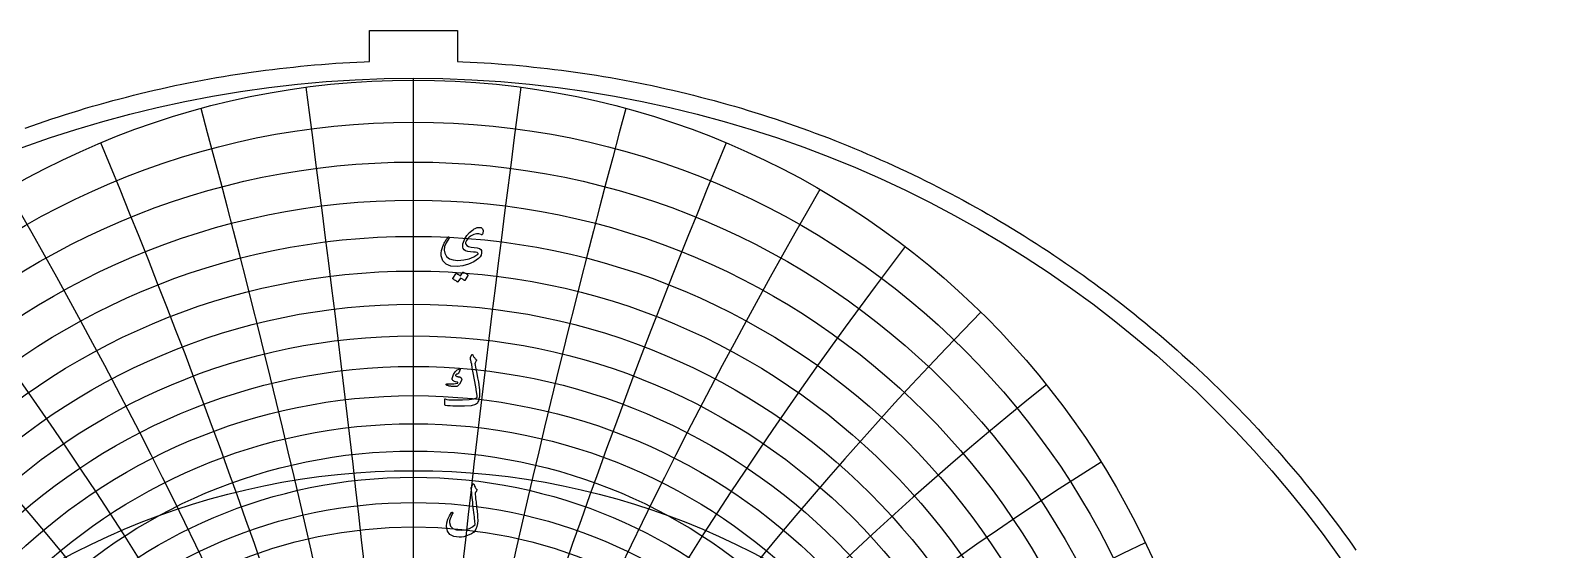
# Model space of a CAD drawing. Header units: millimetres. Extents: x -128 to 128, y -128 to 131.
# Drawn here: x -42.5 to 126, y 73.7 to 131.3 of the extents above; entities that cross this region are included whole.
import ezdxf

# ---------------------------------------------------------------- set-up
doc = ezdxf.new("R2010")
doc.units = ezdxf.units.MM
for name, color, linetype in [('CUT_OUTER', 1, 'Continuous'), ('ENGRAVE', 7, 'Continuous'), ('ENGRAVE_FINE', 8, 'Continuous'), ('TEXT', 5, 'Continuous')]:
    doc.layers.add(name, color=color, linetype=linetype)

msp = doc.modelspace()

# ---------------------------------------------------------------- linework, layer by layer
at = {"layer": 'CUT_OUTER'}
msp.add_lwpolyline([(-43.11, 120.47), (-42.37, 120.73), (-41.62, 120.99), (-40.88, 121.24), (-40.14, 121.49), (-39.39, 121.74), (-38.64, 121.98), (-37.89, 122.21), (-37.14, 122.44), (-36.39, 122.67), (-35.64, 122.89), (-34.88, 123.1), (-34.13, 123.32), (-33.37, 123.52), (-32.61, 123.72), (-31.85, 123.92), (-31.09, 124.12), (-30.33, 124.3), (-29.56, 124.49), (-28.8, 124.67), (-28.03, 124.84), (-27.27, 125.01), (-26.5, 125.18), (-25.73, 125.34), (-24.96, 125.49), (-24.19, 125.64), (-23.42, 125.79), (-22.65, 125.93), (-21.87, 126.07), (-21.1, 126.2), (-20.33, 126.33), (-19.55, 126.45), (-18.77, 126.57), (-18, 126.68), (-17.22, 126.79), (-16.44, 126.89), (-15.66, 126.99), (-14.88, 127.08), (-14.1, 127.17), (-13.32, 127.25), (-12.54, 127.33), (-11.76, 127.41), (-10.98, 127.48), (-10.2, 127.54), (-9.41, 127.6), (-8.63, 127.66), (-7.85, 127.71), (-7.06, 127.75), (-6.28, 127.8), (-5.49, 127.83), (-4.9, 127.86), (-4.9, 131.31), (4.9, 131.31), (4.9, 127.86), (5.49, 127.83), (6.28, 127.8), (7.06, 127.75), (7.85, 127.71), (8.63, 127.66), (9.41, 127.6), (10.2, 127.54), (10.98, 127.48), (11.76, 127.41), (12.54, 127.33), (13.32, 127.25), (14.1, 127.17), (14.88, 127.08), (15.66, 126.99), (16.44, 126.89), (17.22, 126.79), (18, 126.68), (18.77, 126.57), (19.55, 126.45), (20.33, 126.33), (21.1, 126.2), (21.87, 126.07), (22.65, 125.93), (23.42, 125.79), (24.19, 125.64), (24.96, 125.49), (25.73, 125.34), (26.5, 125.18), (27.27, 125.01), (28.03, 124.84), (28.8, 124.67), (29.56, 124.49), (30.33, 124.3), (31.09, 124.12), (31.85, 123.92), (32.61, 123.72), (33.37, 123.52), (34.13, 123.32), (34.88, 123.1), (35.64, 122.89), (36.39, 122.67), (37.14, 122.44), (37.89, 122.21), (38.64, 121.98), (39.39, 121.74), (40.14, 121.49), (40.88, 121.24), (41.62, 120.99), (42.37, 120.73), (43.11, 120.47), (43.84, 120.2), (44.58, 119.93), (45.32, 119.66), (46.05, 119.38), (46.78, 119.09), (47.51, 118.8), (48.24, 118.51), (48.96, 118.21), (49.69, 117.91), (50.41, 117.6), (51.13, 117.29), (51.85, 116.97), (52.57, 116.65), (53.28, 116.33), (53.99, 116), (54.71, 115.67), (55.41, 115.33), (56.12, 114.99), (56.83, 114.64), (57.53, 114.29), (58.23, 113.93), (58.93, 113.57), (59.62, 113.21), (60.32, 112.84), (61.01, 112.47), (61.7, 112.09), (62.38, 111.71), (63.07, 111.33), (63.75, 110.94), (64.43, 110.55), (65.1, 110.15), (65.78, 109.75), (66.45, 109.34), (67.12, 108.93), (67.79, 108.52), (68.45, 108.1), (69.11, 107.68), (69.77, 107.25), (70.43, 106.82), (71.09, 106.39), (71.74, 105.95), (72.39, 105.51), (73.03, 105.06), (73.67, 104.61), (74.32, 104.16), (74.95, 103.7), (75.59, 103.24), (76.22, 102.77), (76.85, 102.3), (77.48, 101.83), (78.1, 101.35), (78.72, 100.87), (79.34, 100.38), (79.95, 99.9), (80.56, 99.4), (81.17, 98.91), (81.78, 98.41), (82.38, 97.9), (82.98, 97.4), (83.57, 96.88), (84.17, 96.37), (84.76, 95.85), (85.34, 95.33), (85.93, 94.8), (86.51, 94.28), (87.08, 93.74), (87.66, 93.21), (88.23, 92.67), (88.79, 92.12), (89.36, 91.58), (89.92, 91.03), (90.47, 90.47), (91.03, 89.92), (91.58, 89.36), (92.12, 88.79), (92.67, 88.23), (93.21, 87.66), (93.74, 87.08), (94.28, 86.51), (94.8, 85.93), (95.33, 85.34), (95.85, 84.76), (96.37, 84.17), (96.88, 83.57), (97.4, 82.98), (97.9, 82.38), (98.41, 81.78), (98.91, 81.17), (99.4, 80.56), (99.9, 79.95), (100.38, 79.34), (100.87, 78.72), (101.35, 78.1), (101.83, 77.48), (102.3, 76.85), (102.77, 76.22), (103.24, 75.59), (103.7, 74.95), (104.16, 74.32), (104.61, 73.67)], dxfattribs=at)
at = {"layer": 'ENGRAVE'}
msp.add_lwpolyline([(0, -126), (0, 126)], dxfattribs=at)
for centre, radius in [((0, 0), 126), ((0, 35.86), 89.94), ((0, 30.15), 74.47), ((0, 26.12), 61.56), ((0, 0), 82.48)]:
    msp.add_circle(centre, radius, dxfattribs=at)
at = {"layer": 'ENGRAVE_FINE'}
for centre, radius in [((0, 34.55), 86.59), ((0, 33.33), 83.38), ((0, 32.19), 80.29), ((0, 31.14), 77.33), ((0, 29.23), 71.71), ((0, 28.38), 69.05), ((0, 27.57), 66.47), ((0, 26.82), 63.98), ((0, 25.46), 59.2), ((0, 24.84), 56.92), ((0, 24.26), 54.69), ((0, 23.72), 52.52)]:
    msp.add_circle(centre, radius, dxfattribs=at)
for centre, radius, start, end in [((-2364.22, -189.69), 2373.25, 3.27933, 7.61986), ((-2364.22, -189.69), 2373.25, 3.27933, 7.61986), ((2364.22, -189.69), 2373.25, 172.38014, 176.72067), ((2364.22, -189.69), 2373.25, 172.38014, 176.72067), ((-1173.06, -189.69), 1191.16, 6.56579, 15.20157), ((-1173.06, -189.69), 1191.16, 6.56579, 15.20157), ((1173.06, -189.69), 1191.16, 164.79843, 173.43421), ((1173.06, -189.69), 1191.16, 164.79843, 173.43421), ((-771.95, -189.69), 799.18, 9.86653, 22.70838), ((-771.95, -189.69), 799.18, 9.86653, 22.70838), ((771.95, -189.69), 799.18, 157.29162, 170.13347), ((771.95, -189.69), 799.18, 157.29162, 170.13347), ((-568.3, -189.69), 604.77, 13.18881, 30.10626), ((-568.3, -189.69), 604.77, 13.18881, 30.10626), ((568.3, -189.69), 604.77, 149.89374, 166.81119), ((568.3, -189.69), 604.77, 149.89374, 166.81119), ((-443.58, -189.69), 489.43, 16.54, 37.365), ((-443.58, -189.69), 489.43, 16.54, 37.365), ((443.58, -189.69), 489.43, 142.635, 163.46), ((443.58, -189.69), 489.43, 142.635, 163.46), ((-358.26, -189.69), 413.69, 19.9276, 44.4587), ((-358.26, -189.69), 413.69, 19.9276, 44.4587), ((358.26, -189.69), 413.69, 135.5413, 160.0724), ((358.26, -189.69), 413.69, 135.5413, 160.0724), ((-295.4, -189.69), 360.62, 23.3592, 51.3668), ((-295.4, -189.69), 360.62, 23.3592, 51.3668), ((295.4, -189.69), 360.62, 128.6332, 156.6408), ((295.4, -189.69), 360.62, 128.6332, 156.6408), ((-246.51, -189.69), 321.79, 26.8429, 58.0734), ((-246.51, -189.69), 321.79, 26.8429, 58.0734), ((246.51, -189.69), 321.79, 121.9266, 153.1571), ((246.51, -189.69), 321.79, 121.9266, 153.1571), ((-206.84, -189.69), 292.52, 30.3868, 64.5678), ((-206.84, -189.69), 292.52, 30.3868, 64.5678), ((206.84, -189.69), 292.52, 115.4322, 149.6132), ((206.84, -189.69), 292.52, 115.4322, 149.6132)]:
    msp.add_arc(centre, radius, start, end, dxfattribs=at)
at = {"layer": 'TEXT'}
for points in [[(7.5, 108.66), (7.26, 108.74), (7, 108.75), (6.71, 108.67), (6.39, 108.53), (6.19, 108.39), (6.03, 108.22), (5.89, 108.02), (5.79, 107.8), (5.78, 107.76), (5.78, 107.71), (5.79, 107.66), (5.81, 107.61), (5.92, 107.46), (6.11, 107.34), (6.39, 107.26), (6.74, 107.22), (7.08, 107.18), (7.33, 107.12), (7.49, 107.02), (7.55, 106.89), (7.56, 106.63), (7.5, 106.39), (7.39, 106.18), (7.22, 106.01), (6.68, 105.64), (6.11, 105.37), (5.49, 105.19), (4.85, 105.11), (4.14, 105.16), (3.61, 105.38), (3.26, 105.75), (3.09, 106.29), (3.08, 106.59), (3.12, 106.91), (3.22, 107.25), (3.37, 107.63), (3.42, 107.73), (3.47, 107.83), (3.53, 107.92), (3.58, 108.02), (3.64, 108.11), (3.7, 108.19), (3.76, 108.28), (3.83, 108.36), (3.86, 108.39), (3.89, 108.41), (3.92, 108.4), (3.94, 108.37), (3.95, 108.34), (3.96, 108.31), (3.95, 108.28), (3.93, 108.24), (3.64, 107.76), (3.46, 107.33), (3.4, 106.94), (3.47, 106.6), (3.68, 106.24), (4, 105.99), (4.41, 105.85), (4.92, 105.8), (5.58, 105.86), (6.17, 105.99), (6.7, 106.21), (7.16, 106.51), (7.18, 106.53), (7.19, 106.56), (7.19, 106.58), (7.16, 106.61), (7.07, 106.66), (6.9, 106.7), (6.66, 106.73), (6.34, 106.75), (6.03, 106.79), (5.78, 106.87), (5.62, 106.98), (5.52, 107.12), (5.48, 107.28), (5.47, 107.46), (5.49, 107.64), (5.54, 107.84), (5.7, 108.21), (5.92, 108.56), (6.21, 108.88), (6.56, 109.16), (6.65, 109.23), (6.74, 109.29), (6.83, 109.34), (6.92, 109.38), (7, 109.41), (7.08, 109.44), (7.15, 109.45), (7.22, 109.46), (7.5, 109.44), (7.67, 109.31), (7.73, 109.1), (7.69, 108.79), (7.65, 108.7), (7.61, 108.65), (7.56, 108.64), (7.5, 108.66)], [(5.47, 104.48), (5.47, 104.48), (5.49, 104.49), (5.5, 104.49), (5.52, 104.49), (5.59, 104.46), (5.66, 104.43), (5.73, 104.4), (5.8, 104.37), (5.86, 104.33), (5.92, 104.29), (5.98, 104.24), (6.04, 104.19), (6.05, 104.18), (6.05, 104.16), (6.05, 104.14), (6.05, 104.13), (5.7, 103.58), (5.69, 103.57), (5.67, 103.57), (5.66, 103.58), (5.63, 103.59), (5.62, 103.6), (5.59, 103.62), (5.55, 103.65), (5.51, 103.67), (5.45, 103.71), (5.39, 103.75), (5.31, 103.79), (5.22, 103.84), (4.94, 103.42), (4.93, 103.4), (4.91, 103.4), (4.89, 103.41), (4.87, 103.42), (4.85, 103.44), (4.82, 103.46), (4.77, 103.49), (4.72, 103.52), (4.65, 103.57), (4.57, 103.62), (4.47, 103.68), (4.36, 103.74), (4.35, 103.75), (4.35, 103.76), (4.35, 103.78), (4.35, 103.79), (4.71, 104.32), (4.72, 104.33), (4.73, 104.33), (4.75, 104.33), (4.77, 104.33), (4.83, 104.31), (4.89, 104.29), (4.95, 104.26), (5, 104.23), (5.05, 104.2), (5.11, 104.17), (5.16, 104.13), (5.2, 104.09)], [(6.59, 95.3), (6.63, 95.22), (6.67, 95.15), (6.71, 95.08), (6.76, 95.02), (6.81, 94.95), (6.86, 94.9), (6.91, 94.84), (6.97, 94.79), (6.99, 94.77), (7, 94.73), (6.99, 94.7), (6.97, 94.66), (6.84, 94.44), (6.83, 94.42), (6.82, 94.4), (6.81, 94.38), (6.81, 94.37), (6.93, 93.78), (7.03, 93.25), (7.12, 92.77), (7.2, 92.35), (7.25, 91.99), (7.29, 91.69), (7.32, 91.44), (7.33, 91.25), (7.33, 90.9), (7.32, 90.78), (7.31, 90.67), (7.29, 90.56), (7.27, 90.44), (7.24, 90.33), (7.21, 90.21), (7.16, 90.1), (7.12, 89.98), (6.9, 89.81), (6.42, 89.69), (5.67, 89.63), (4.66, 89.63), (4.35, 89.64), (4.06, 89.66), (3.79, 89.68), (3.55, 89.71), (3.52, 89.72), (3.51, 89.74), (3.5, 89.76), (3.49, 89.78), (3.49, 89.89), (3.48, 89.99), (3.48, 90.08), (3.48, 90.16), (3.48, 90.24), (3.48, 90.3), (3.48, 90.36), (3.48, 90.4), (3.48, 90.43), (3.49, 90.45), (3.51, 90.45), (3.53, 90.44), (3.7, 90.39), (3.92, 90.35), (4.19, 90.33), (4.5, 90.32), (5.45, 90.32), (6.19, 90.36), (6.72, 90.45), (7.05, 90.58), (7.05, 90.81), (7.01, 91.21), (6.92, 91.79), (6.78, 92.55), (6.64, 93.32), (6.53, 93.89), (6.46, 94.28), (6.41, 94.49), (6.4, 94.55), (6.39, 94.6), (6.37, 94.65), (6.36, 94.69), (6.35, 94.73), (6.34, 94.77), (6.33, 94.8), (6.33, 94.83), (6.31, 94.89), (6.31, 94.95), (6.32, 95), (6.34, 95.06), (6.48, 95.33), (6.49, 95.35), (6.5, 95.36), (6.51, 95.37), (6.53, 95.37), (6.55, 95.36), (6.56, 95.34), (6.57, 95.33), (6.59, 95.3)], [(5.13, 93.79), (5.14, 93.79), (5.15, 93.79), (5.16, 93.78), (5.17, 93.76), (5.17, 93.75), (5.17, 93.74), (5.17, 93.73), (5.17, 93.71), (5.02, 93.33), (5, 93.29), (4.98, 93.26), (4.96, 93.24), (4.94, 93.23), (4.85, 93.2), (4.77, 93.17), (4.71, 93.12), (4.66, 93.07), (4.65, 93.05), (4.66, 93.02), (4.7, 92.99), (4.76, 92.96), (4.8, 92.94), (4.84, 92.93), (4.88, 92.92), (4.93, 92.91), (4.97, 92.9), (5.02, 92.89), (5.07, 92.88), (5.13, 92.87), (5.31, 92.79), (5.37, 92.64), (5.3, 92.4), (5.11, 92.08), (5.03, 91.99), (4.96, 91.91), (4.88, 91.86), (4.81, 91.83), (4.73, 91.81), (4.62, 91.8), (4.47, 91.81), (4.3, 91.82), (4.21, 91.83), (4.13, 91.84), (4.05, 91.85), (3.97, 91.87), (3.9, 91.89), (3.84, 91.91), (3.78, 91.92), (3.72, 91.94), (3.68, 91.96), (3.66, 91.98), (3.64, 92.01), (3.64, 92.04), (3.64, 92.07), (3.66, 92.09), (3.68, 92.1), (3.71, 92.1), (3.81, 92.11), (3.93, 92.11), (4.06, 92.12), (4.2, 92.12), (4.46, 92.13), (4.67, 92.15), (4.82, 92.17), (4.91, 92.2), (4.92, 92.21), (4.93, 92.22), (4.93, 92.24), (4.92, 92.25), (4.92, 92.26), (4.91, 92.27), (4.89, 92.28), (4.87, 92.29), (4.66, 92.34), (4.57, 92.37), (4.49, 92.4), (4.43, 92.44), (4.38, 92.49), (4.34, 92.54), (4.31, 92.6), (4.31, 92.66), (4.31, 92.72), (4.45, 93.13), (4.63, 93.44), (4.85, 93.67), (5.13, 93.79)], [(6.57, 80.96), (6.58, 80.99), (6.6, 81), (6.62, 81.01), (6.64, 81.02), (6.67, 81.01), (6.69, 81), (6.7, 80.98), (6.72, 80.95), (6.78, 80.78), (6.86, 80.64), (6.93, 80.52), (7.01, 80.42), (7.04, 80.38), (7.05, 80.34), (7.04, 80.3), (7.01, 80.25), (6.99, 80.22), (6.97, 80.2), (6.96, 80.17), (6.94, 80.15), (6.93, 80.13), (6.92, 80.11), (6.9, 80.09), (6.89, 80.08), (6.87, 80.05), (6.86, 80.02), (6.85, 79.98), (6.85, 79.93), (6.86, 79.81), (6.87, 79.67), (6.88, 79.52), (6.9, 79.36), (6.92, 79.19), (6.94, 79.01), (6.96, 78.82), (6.99, 78.61), (7.01, 78.41), (7.04, 78.22), (7.06, 78.04), (7.08, 77.87), (7.09, 77.71), (7.1, 77.57), (7.12, 77.44), (7.12, 77.31), (7.13, 76.95), (7.1, 76.61), (7.04, 76.29), (6.93, 75.99), (6.82, 75.81), (6.66, 75.64), (6.44, 75.49), (6.17, 75.35), (5.87, 75.24), (5.59, 75.16), (5.32, 75.11), (5.08, 75.1), (4.46, 75.18), (4.02, 75.42), (3.76, 75.79), (3.67, 76.32), (3.7, 76.71), (3.8, 77.09), (3.98, 77.47), (4.22, 77.84), (4.24, 77.86), (4.26, 77.87), (4.28, 77.88), (4.3, 77.87), (4.32, 77.86), (4.34, 77.85), (4.35, 77.84), (4.36, 77.82), (4.36, 77.8), (4.36, 77.77), (4.36, 77.75), (4.34, 77.73), (4.18, 77.4), (4.06, 77.13), (4, 76.9), (3.99, 76.72), (4.11, 76.33), (4.37, 76.06), (4.77, 75.91), (5.32, 75.87), (5.81, 75.92), (6.22, 76.05), (6.56, 76.24), (6.83, 76.5), (6.83, 76.63), (6.82, 76.78), (6.8, 76.95), (6.79, 77.14), (6.76, 77.35), (6.74, 77.58), (6.7, 77.84), (6.67, 78.12), (6.63, 78.41), (6.6, 78.69), (6.57, 78.97), (6.54, 79.24), (6.51, 79.51), (6.48, 79.78), (6.46, 80.04), (6.44, 80.3), (6.41, 80.54), (6.41, 80.57), (6.42, 80.6), (6.42, 80.62), (6.43, 80.65)]]:
    msp.add_lwpolyline(points, close=True, dxfattribs=at)

doc.saveas('drawing.dxf')
